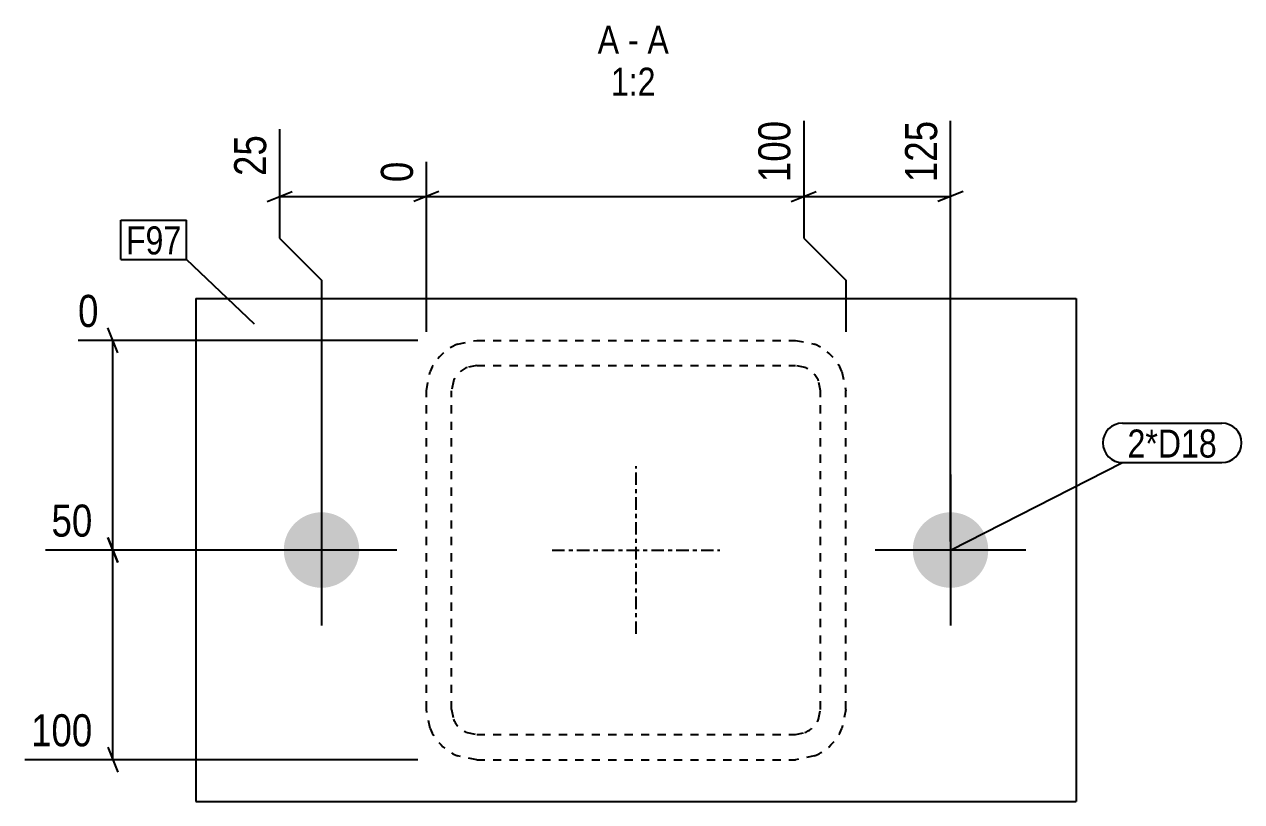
# Model space of a CAD drawing. Header units: millimetres. Extents: x 10 to 26214, y 5 to 1240.
# Drawn here: x 7229.1 to 7519.4, y 4.8 to 190.2 of the extents above; entities that cross this region are included whole.
import ezdxf

# ---------------------------------------------------------------- set-up
doc = ezdxf.new("R2010")
doc.units = ezdxf.units.MM
doc.linetypes.add('DXK_LINE_DOT2', pattern=[3.9198, 1.9599, -1.9599])
doc.linetypes.add('DXK_LINE_DOT3', pattern=[5.9187, 2.979, -0.9799, 0.9799, -0.9799])
for name, color, linetype in [('MÅLSÆTNING', 7, 'Continuous'), ('STÅL', 7, 'Continuous'), ('TEKST', 7, 'Continuous')]:
    doc.layers.add(name, color=color, linetype=linetype)
doc.styles.add('Arial Narrow', font='ARIALN.TTF', dxfattribs={"height": 0.2})

msp = doc.modelspace()

# ---------------------------------------------------------------- hatches: boundary and pattern name
at = {"layer": 'STÅL', "linetype": 'Continuous'}
for points in [[(7308.97, 64.8, -1), (7290.97, 64.8, -1)], [(7458.97, 64.8, -1), (7440.97, 64.8, -1)]]:
    msp.add_hatch(color=96, dxfattribs=at).paths.add_polyline_path(points)

# ---------------------------------------------------------------- linework, layer by layer
at = {"layer": 'MÅLSÆTNING', "color": 7, "linetype": 'Continuous'}
for p, q in [((7414.97, 167.16), (7414.97, 139.14)), ((7414.97, 167.16), (7414.97, 139.14)), ((7449.97, 66.8), (7449.97, 167.16)), ((7289.97, 165.2), (7289.97, 139.14)), ((7324.97, 116.8), (7324.97, 157.41)), ((7324.97, 116.8), (7324.97, 157.41)), ((7286.97, 147.94), (7292.97, 150.34)), ((7289.97, 149.14), (7324.97, 149.14)), ((7327.97, 150.34), (7321.97, 147.94)), ((7327.97, 150.34), (7321.97, 147.94)), ((7324.97, 149.14), (7414.97, 149.14)), ((7411.97, 147.94), (7417.97, 150.34)), ((7411.97, 147.94), (7417.97, 150.34)), ((7414.97, 149.14), (7449.97, 149.14)), ((7452.97, 150.34), (7446.97, 147.94)), ((7289.97, 139.14), (7299.97, 129.14)), ((7414.97, 139.14), (7424.97, 129.14)), ((7414.97, 139.14), (7424.97, 129.14)), ((7299.97, 129.14), (7299.97, 66.8)), ((7424.97, 129.14), (7424.97, 116.8)), ((7424.97, 129.14), (7424.97, 116.8)), ((7251.38, 111.8), (7248.98, 117.8)), ((7322.97, 114.8), (7241.91, 114.8)), ((7250.18, 64.8), (7250.18, 114.8)), ((7248.98, 67.8), (7251.38, 61.8)), ((7251.38, 61.8), (7248.98, 67.8)), ((7297.97, 64.8), (7234.12, 64.8)), ((7297.97, 64.8), (7234.12, 64.8)), ((7250.18, 14.8), (7250.18, 64.8)), ((7248.98, 17.8), (7251.38, 11.8)), ((7322.97, 14.8), (7229.24, 14.8))]:
    msp.add_line(p, q, dxfattribs=at)
at = {"layer": 'STÅL', "color": 2, "linetype": 'Continuous'}
for p, q in [((7269.97, 124.8), (7479.97, 124.8)), ((7269.97, 124.8), (7269.97, 4.8)), ((7479.97, 124.8), (7479.97, 4.8)), ((7269.97, 4.8), (7479.97, 4.8))]:
    msp.add_line(p, q, dxfattribs=at)
at = {"layer": 'STÅL', "color": 7, "linetype": 'DXK_LINE_DOT2'}
for p, q in [((7332.38, 113.89), (7336.97, 114.8)), ((7336.97, 114.8), (7412.97, 114.8)), ((7412.97, 114.8), (7417.56, 113.89)), ((7336.97, 108.8), (7334.67, 108.34)), ((7336.97, 108.8), (7412.97, 108.8)), ((7415.27, 108.34), (7412.97, 108.8)), ((7324.97, 102.8), (7325.88, 107.39)), ((7331.43, 105.1), (7330.97, 102.8)), ((7418.97, 102.8), (7418.51, 105.1)), ((7424.06, 107.39), (7424.97, 102.8)), ((7324.97, 26.8), (7324.97, 102.8)), ((7330.97, 26.8), (7330.97, 102.8)), ((7418.97, 26.8), (7418.97, 102.8)), ((7424.97, 26.8), (7424.97, 102.8)), ((7325.88, 22.21), (7324.97, 26.8)), ((7330.97, 26.8), (7331.43, 24.5)), ((7418.51, 24.5), (7418.97, 26.8)), ((7424.97, 26.8), (7424.06, 22.21)), ((7334.67, 21.26), (7336.97, 20.8)), ((7336.97, 20.8), (7412.97, 20.8)), ((7412.97, 20.8), (7415.27, 21.26)), ((7336.97, 14.8), (7332.38, 15.71)), ((7336.97, 14.8), (7412.97, 14.8)), ((7417.56, 15.71), (7412.97, 14.8))]:
    msp.add_line(p, q, dxfattribs=at)
at = {"layer": 'STÅL', "color": 7, "linetype": 'DXK_LINE_DOT3'}
for p, q in [((7374.97, 44.8), (7374.97, 84.8)), ((7354.97, 64.8), (7394.97, 64.8))]:
    msp.add_line(p, q, dxfattribs=at)
at = {"layer": 'STÅL', "color": 96, "linetype": 'Continuous'}
for p, q in [((7299.97, 82.8), (7299.97, 46.8)), ((7449.97, 82.8), (7449.97, 46.8)), ((7317.97, 64.8), (7281.97, 64.8)), ((7467.97, 64.8), (7431.97, 64.8))]:
    msp.add_line(p, q, dxfattribs=at)
at = {"layer": 'STÅL', "color": 7, "linetype": 'DXK_LINE_DOT2'}
for centre, radius, start, end in [((7336.97, 102.8), 12, 112.5, 157.5), ((7412.97, 102.8), 12, 22.5, 67.5), ((7336.97, 102.8), 6, 112.5, 157.5), ((7412.97, 102.8), 6, 22.5, 67.5), ((7336.97, 26.8), 6, 202.5, 247.5), ((7412.97, 26.8), 6, 292.5, 337.5), ((7336.97, 26.8), 12, 202.5, 247.5), ((7412.97, 26.8), 12, 292.5, 337.5)]:
    msp.add_arc(centre, radius, start, end, dxfattribs=at)

# ---------------------------------------------------------------- wipeouts: each hides what was drawn before it
at = {"color": 0, "linetype": 'Continuous'}
for points, layer in [([(7288.37, 165.35), (7277.17, 165.35), (7277.17, 152.4), (7288.37, 152.4)], 'MÅLSÆTNING'), ([(7246.93, 66.4), (7246.93, 77.6), (7233.98, 77.6), (7233.98, 66.4)], 'MÅLSÆTNING'), ([(7246.93, 16.4), (7246.93, 27.6), (7229.1, 27.6), (7229.1, 16.4)], 'MÅLSÆTNING'), ([(7370.94, 183.16), (7370.94, 190.16), (7365.83, 190.16), (7365.83, 183.16)], 'TEKST'), ([(7375.59, 183.16), (7375.59, 190.16), (7373.04, 190.16), (7373.04, 183.16)], 'TEKST'), ([(7382.8, 183.16), (7382.8, 190.16), (7377.69, 190.16), (7377.69, 183.16)], 'TEKST'), ([(7379.65, 173.16), (7379.65, 180.16), (7368.98, 180.16), (7368.98, 173.16)], 'TEKST')]:
    msp.add_wipeout(points, dxfattribs=at).dxf.layer = layer
at = {"color": 0}
for points in [[(7266.55, 135.3), (7266.55, 142.3), (7253.33, 142.3), (7253.33, 135.3)], [(7513.5, 86.86), (7513.5, 93.86), (7492.19, 93.86), (7492.19, 86.86)]]:
    msp.add_wipeout(points, dxfattribs=at).dxf.layer = 'TEKST'

# ---------------------------------------------------------------- next in the draw order: texts
at = {"layer": 'MÅLSÆTNING', "color": 3, "linetype": 'Continuous', "style": 'Arial Narrow'}
msp.add_text('25', height=7.635, rotation=90.0002, dxfattribs=at).set_placement((7286.77, 154))
for s, p in [('50', (7235.58, 68)), ('100', (7230.7, 18))]:
    msp.add_text(s, height=7.635, dxfattribs=at).set_placement(p)
at = {"layer": 'TEKST', "color": 3, "linetype": 'Continuous', "style": 'Arial Narrow'}
for s, height, p in [('A', 6.68, (7365.83, 183.16)), ('A', 6.68, (7377.69, 183.16)), ('-', 6.68, (7373.04, 183.16)), ('1:2', 6.681, (7368.98, 173.16))]:
    msp.add_text(s, height=height, dxfattribs=at).set_placement(p)

# ---------------------------------------------------------------- next in the draw order: wipeouts: each hides what was drawn before it
at = {"color": 0, "linetype": 'Continuous'}
for points in [[(7413.37, 168.76), (7402.17, 168.76), (7402.17, 150.94), (7413.37, 150.94)], [(7448.37, 168.76), (7437.17, 168.76), (7437.17, 150.94), (7448.37, 150.94)], [(7323.37, 159.01), (7312.17, 159.01), (7312.17, 150.94), (7323.37, 150.94)], [(7248.38, 116.4), (7248.38, 127.6), (7240.31, 127.6), (7240.31, 116.4)]]:
    msp.add_wipeout(points, dxfattribs=at).dxf.layer = 'MÅLSÆTNING'
at = {"color": 0}
for points in [[(7266.55, 135.3), (7266.55, 142.3), (7253.33, 142.3), (7253.33, 135.3)], [(7513.5, 86.86), (7513.5, 93.86), (7492.19, 93.86), (7492.19, 86.86)]]:
    msp.add_wipeout(points, dxfattribs=at).dxf.layer = 'TEKST'

# ---------------------------------------------------------------- next in the draw order: linework, layer by layer
at = {"layer": 'TEKST', "color": 7, "linetype": 'Continuous'}
for p, q in [((7252.13, 143.5), (7267.75, 143.5)), ((7252.13, 134.1), (7252.13, 143.5)), ((7267.75, 134.1), (7267.75, 143.5)), ((7252.13, 134.1), (7267.75, 134.1)), ((7283.98, 118.64), (7267.75, 134.1)), ((7490.99, 95.06), (7514.7, 95.06)), ((7449.97, 64.8), (7490.99, 85.66)), ((7490.99, 85.66), (7514.7, 85.66))]:
    msp.add_line(p, q, dxfattribs=at)
for centre, start, end in [((7490.99, 90.36), 90, 270), ((7514.7, 90.36), 270, 90)]:
    msp.add_arc(centre, 4.7, start, end, dxfattribs=at)

# ---------------------------------------------------------------- next in the draw order: texts
at = {"layer": 'MÅLSÆTNING', "color": 3, "linetype": 'Continuous', "style": 'Arial Narrow'}
for s, height, p in [('100', 7.635, (7411.77, 152.54)), ('125', 7.635, (7446.77, 152.54)), ('0', 7.64, (7321.77, 152.54))]:
    msp.add_text(s, height=height, rotation=90.0002, dxfattribs=at).set_placement(p)
msp.add_text('0', height=7.64, dxfattribs=at).set_placement((7241.91, 118))
at = {"layer": 'TEKST', "color": 3, "style": 'Arial Narrow'}
for s, p in [('F97', (7253.33, 135.3)), ('2*D18', (7492.19, 86.86))]:
    msp.add_text(s, height=6.681, dxfattribs=at).set_placement(p)

doc.saveas('drawing.dxf')
